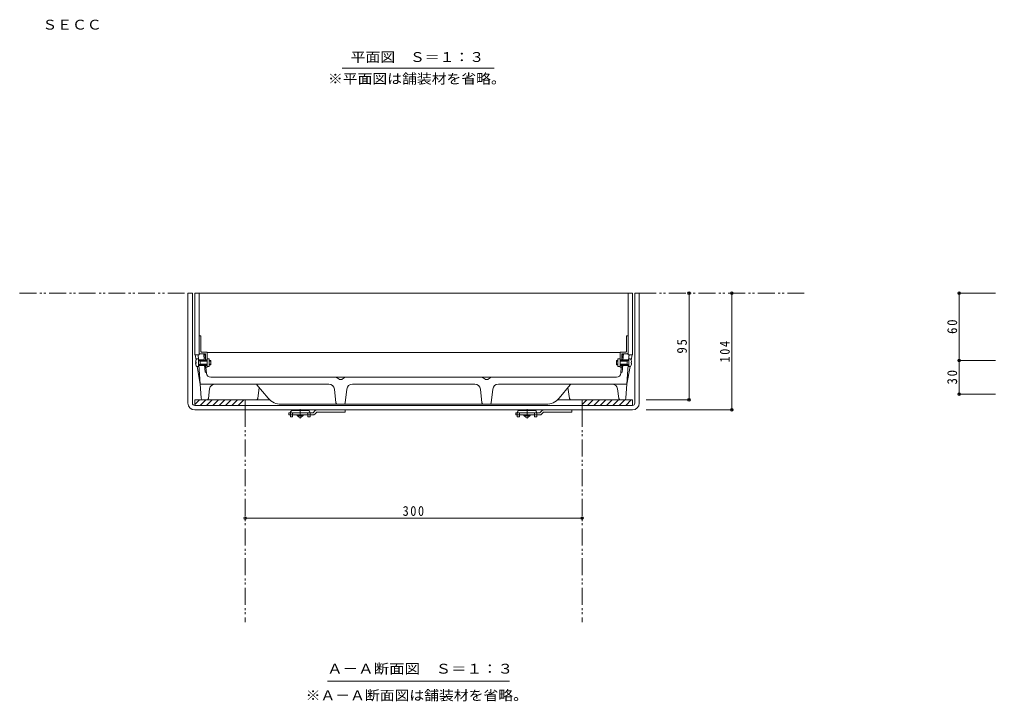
# Model space of a CAD drawing. Units: millimetres at full size, sheet at 1:3. Extents: x -903 to 1153, y -824 to 816.
# Drawn here: x -903 to -34, y -729 to -122 of the extents above; entities that cross this region are included whole.
import ezdxf
from ezdxf.enums import TextEntityAlignment as Align

# ---------------------------------------------------------------- set-up
doc = ezdxf.new("R2010")
doc.units = ezdxf.units.MM
doc.header["$LTSCALE"] = 3
doc.header["$PDMODE"] = 32
doc.header["$PDSIZE"] = 2.4
for name, pattern in [('CHAIN1', [8, 5, -1, 1, -1]), ('DASHED2', [3, 2, -1]), ('DOUBLE_CHAIN1', [8.8, 5, -1, 0.6, -0.6, 0.6, -1])]:
    doc.linetypes.add(name, pattern=pattern)
for name, color, linetype, lineweight in [('0-1_躯体', 2, 'Continuous', 9), ('0-2_仕上', 3, 'Continuous', 9), ('0-4_その他', 2, 'Continuous', 9), ('0-5_寸法', 7, 'Continuous', 9), ('0-6_ハッチ', 6, 'Continuous', 5), ('0-9', 3, 'Continuous', 9)]:
    doc.layers.add(name, color=color, linetype=linetype, lineweight=lineweight)
doc.styles.add('ＭＳ ゴシック', font='')
doc.styles.get('ＭＳ ゴシック').set_extended_font_data('MS Gothic')

msp = doc.modelspace()

# ---------------------------------------------------------------- linework, layer by layer
at = {"layer": '0-1_躯体'}
for p, q in [((-753.452, -463.465), (-753.452, -365.465)), ((-749.452, -365.465), (-753.452, -365.465)), ((-749.452, -463.465), (-749.452, -365.465)), ((-355.453, -463.465), (-355.453, -365.465)), ((-355.453, -365.465), (-351.453, -365.465)), ((-351.453, -463.465), (-351.453, -365.465)), ((-702.452, -460.465), (-747.452, -460.465)), ((-747.452, -464.745), (-743.172, -460.465)), ((-742.515, -465.465), (-737.515, -460.465)), ((-736.858, -465.465), (-731.858, -460.465)), ((-731.202, -465.465), (-726.202, -460.465)), ((-725.545, -465.465), (-720.545, -460.465)), ((-719.888, -465.465), (-714.888, -460.465)), ((-714.231, -465.465), (-709.231, -460.465)), ((-708.574, -465.465), (-703.574, -460.465)), ((-702.452, -469.465), (-702.452, -460.465)), ((-702.452, -460.465), (-680.625, -460.465)), ((-402.453, -460.465), (-424.28, -460.465)), ((-402.453, -469.465), (-402.453, -460.465)), ((-402.453, -460.465), (-357.453, -460.465)), ((-402.453, -464.745), (-398.172, -460.465)), ((-397.515, -465.465), (-392.516, -460.465)), ((-391.859, -465.465), (-386.859, -460.465)), ((-386.202, -465.465), (-381.202, -460.465)), ((-380.545, -465.465), (-375.545, -460.465)), ((-374.888, -465.465), (-369.888, -460.465)), ((-369.231, -465.465), (-364.231, -460.465)), ((-363.574, -465.465), (-358.574, -460.465)), ((-702.917, -465.465), (-702.452, -465)), ((-702.452, -465.465), (-402.453, -465.465)), ((-357.917, -465.465), (-357.453, -465)), ((-747.452, -469.465), (-702.452, -469.465)), ((-702.452, -469.465), (-402.453, -469.465)), ((-357.453, -469.465), (-402.453, -469.465))]:
    msp.add_line(p, q, dxfattribs=at)
at = {"layer": '0-1_躯体', "color": 4, "linetype": 'DASHED2'}
for p, q in [((-662.203, -473.965), (-662.203, -471.964)), ((-660.203, -473.965), (-660.203, -472.964)), ((-646.703, -473.965), (-646.703, -472.964)), ((-644.703, -473.965), (-644.703, -471.964)), ((-460.202, -473.965), (-460.202, -471.964)), ((-458.202, -473.965), (-458.202, -472.964)), ((-444.702, -473.965), (-444.702, -472.964)), ((-442.702, -473.965), (-442.702, -471.964))]:
    msp.add_line(p, q, dxfattribs=at)
at = {"layer": '0-1_躯体', "color": 4}
for p, q in [((-662.203, -473.965), (-662.203, -475.764)), ((-660.203, -475.764), (-662.203, -475.764)), ((-646.703, -469.964), (-660.203, -469.964)), ((-660.203, -473.965), (-660.203, -475.764)), ((-646.703, -473.965), (-646.703, -475.764)), ((-644.703, -475.764), (-646.703, -475.764)), ((-644.703, -473.965), (-644.703, -475.764)), ((-460.202, -473.965), (-460.202, -475.764)), ((-458.202, -475.764), (-460.202, -475.764)), ((-444.702, -469.964), (-458.202, -469.964)), ((-458.202, -473.965), (-458.202, -475.764)), ((-444.702, -473.965), (-444.702, -475.764)), ((-442.702, -475.764), (-444.702, -475.764)), ((-442.702, -473.965), (-442.702, -475.764))]:
    msp.add_line(p, q, dxfattribs=at)
at = {"layer": '0-1_躯体'}
for points in [[(-747.452, -460.465), (-747.452, -465.465), (-702.452, -465.465)], [(-357.453, -460.465), (-357.453, -465.465), (-402.453, -465.465)]]:
    msp.add_lwpolyline(points, dxfattribs=at)
for centre, radius, start, end in [((-747.452, -463.465), 6, 180, 270), ((-747.452, -463.465), 2, 180, 270), ((-357.453, -463.465), 2, 270, 0), ((-357.453, -463.465), 6, 270, 0)]:
    msp.add_arc(centre, radius, start, end, dxfattribs=at)
at = {"layer": '0-1_躯体', "color": 4}
for centre, start, end in [((-660.203, -471.964), 90, 180), ((-646.703, -471.964), 0, 90), ((-458.202, -471.964), 90, 180), ((-444.702, -471.964), 0, 90)]:
    msp.add_arc(centre, 2, start, end, dxfattribs=at)
at = {"layer": '0-1_躯体', "color": 4, "linetype": 'DASHED2'}
for centre, start, end in [((-659.203, -472.964), 90, 180), ((-647.703, -472.964), 0, 90), ((-457.202, -472.964), 90, 180), ((-445.702, -472.964), 0, 90)]:
    msp.add_arc(centre, 1, start, end, dxfattribs=at)
at = {"layer": '0-2_仕上'}
for p, q in [((-747.453, -365.465), (-357.453, -365.465)), ((-747.453, -420.465), (-747.453, -365.465)), ((-743.452, -420.465), (-743.452, -365.465)), ((-361.453, -420.465), (-361.453, -365.465)), ((-357.453, -420.465), (-357.453, -365.465)), ((-743.452, -420.465), (-747.453, -420.465)), ((-747.095, -420.465), (-746.251, -425.195)), ((-743.988, -424.965), (-744.31, -420.465)), ((-738.94, -425.465), (-739.368, -419.465)), ((-737.952, -424.899), (-738.362, -419.458)), ((-736.453, -418.465), (-368.452, -418.465)), ((-366.953, -424.899), (-366.543, -419.458)), ((-365.965, -425.465), (-365.537, -419.465)), ((-361.453, -420.465), (-357.453, -420.465)), ((-360.917, -424.965), (-360.595, -420.465)), ((-357.81, -420.465), (-358.654, -425.195)), ((-745.22, -430.965), (-742.452, -446.465)), ((-741.552, -459.072), (-743.667, -429.466)), ((-738.205, -435.75), (-738.654, -429.465)), ((-737.064, -436.694), (-737.458, -431.465)), ((-367.841, -436.694), (-367.447, -431.465)), ((-366.7, -435.75), (-366.251, -429.465)), ((-363.353, -459.072), (-361.238, -429.466)), ((-359.685, -430.965), (-362.453, -446.465)), ((-737.223, -436.465), (-737.081, -436.465)), ((-733.075, -440.393), (-552.453, -440.465)), ((-618.863, -442.136), (-620.542, -440.793)), ((-617.926, -442.465), (-616.979, -442.465)), ((-614.363, -440.793), (-616.042, -442.136)), ((-371.83, -440.393), (-552.453, -440.465)), ((-490.542, -440.793), (-488.863, -442.136)), ((-486.979, -442.465), (-487.926, -442.465)), ((-486.042, -442.136), (-484.363, -440.793)), ((-367.682, -436.465), (-367.824, -436.465)), ((-627.928, -446.465), (-742.452, -446.465)), ((-735.257, -459.193), (-734.105, -450.704)), ((-681.95, -459.067), (-692.003, -447.004)), ((-689.892, -449.538), (-691.269, -459.177)), ((-622.958, -450.913), (-621.601, -463.13)), ((-613.304, -463.13), (-611.947, -450.913)), ((-606.977, -446.465), (-497.928, -446.465)), ((-491.601, -463.13), (-492.958, -450.913)), ((-481.947, -450.913), (-483.304, -463.13)), ((-476.977, -446.465), (-362.453, -446.465)), ((-422.955, -459.067), (-412.902, -447.004)), ((-415.013, -449.538), (-413.636, -459.177)), ((-369.648, -459.193), (-370.8, -450.704)), ((-740.056, -460.465), (-692.754, -460.465)), ((-364.849, -460.465), (-412.152, -460.465)), ((-670.427, -464.465), (-434.478, -464.465))]:
    msp.add_line(p, q, dxfattribs=at)
for centre, radius, start, end in [((-737.223, -435.465), 1, 184.08562, 270), ((-733.075, -436.393), 4, 184.30846, 270), ((-621.479, -441.965), 1.5, 51.34048, 90), ((-617.926, -440.965), 1.5, 231.34047, 270), ((-616.979, -440.965), 1.5, 270, 308.65988), ((-613.426, -441.965), 1.5, 90, 128.65988), ((-491.479, -441.965), 1.5, 51.34012, 90), ((-487.926, -440.965), 1.5, 231.34012, 270), ((-486.979, -440.965), 1.5, 270, 308.65952), ((-483.426, -441.965), 1.5, 90, 128.65952), ((-371.83, -436.393), 4, 270, 355.69154), ((-367.682, -435.465), 1, 270, 355.91438), ((-729.163, -451.465), 5, 90, 171.25403), ((-693.155, -447.965), 1.5, 39.80582, 90), ((-627.928, -451.465), 5, 6.34024, 90), ((-606.977, -451.465), 5, 90, 173.65974), ((-497.928, -451.465), 5, 6.34024, 90), ((-476.977, -451.465), 5, 90, 173.65976), ((-411.75, -447.965), 1.5, 90, 140.19418), ((-375.742, -451.465), 5, 8.74597, 90), ((-740.056, -458.965), 1.5, 184.08521, 270), ((-736.739, -458.965), 1.5, 270, 351.25423), ((-692.754, -458.965), 1.5, 270, 351.86977), ((-670.427, -449.465), 15, 219.80554, 270), ((-434.478, -449.465), 15, 270, 320.19446), ((-412.152, -458.965), 1.5, 188.13023, 270), ((-368.166, -458.965), 1.5, 188.74577, 270), ((-364.849, -458.965), 1.5, 270, 355.91479), ((-620.11, -462.965), 1.5, 186.34013, 270), ((-614.795, -462.965), 1.5, 270, 353.65976), ((-490.11, -462.965), 1.5, 186.34024, 270), ((-484.795, -462.965), 1.5, 270, 353.65987)]:
    msp.add_arc(centre, radius, start, end, dxfattribs=at)
at = {"layer": '0-4_その他', "color": 7}
for p, q in [((-307.174, -365.465), (-307.174, -460.465)), ((-268.94, -365.465), (-268.94, -469.465)), ((-67.371, -365.465), (-34.205, -365.465)), ((-66.471, -365.465), (-66.471, -425.465)), ((-67.371, -425.465), (-34.205, -425.465)), ((-66.471, -425.465), (-66.471, -455.465)), ((-306.274, -460.465), (-345.453, -460.465)), ((-67.371, -455.465), (-34.205, -455.465)), ((-268.04, -469.465), (-345.453, -469.465)), ((-402.453, -565.713), (-702.452, -565.713))]:
    msp.add_line(p, q, dxfattribs=at)
at = {"layer": '0-4_その他', "color": 4}
for p, q in [((-741.953, -403.465), (-743.452, -403.465)), ((-741.953, -417.465), (-741.953, -403.465)), ((-362.952, -403.465), (-361.453, -403.465)), ((-362.952, -417.465), (-362.952, -403.465)), ((-738.453, -419.465), (-742.953, -419.465)), ((-741.452, -417.965), (-736.952, -417.965)), ((-737.952, -419.965), (-737.952, -425.465)), ((-737.952, -424.965), (-736.453, -424.965)), ((-736.453, -418.465), (-736.453, -425.465)), ((-368.452, -418.465), (-368.452, -425.465)), ((-366.953, -424.965), (-368.452, -424.965)), ((-363.452, -417.965), (-367.953, -417.965)), ((-366.953, -419.965), (-366.953, -425.465)), ((-366.453, -419.465), (-361.952, -419.465)), ((-737.952, -429.465), (-737.952, -431.465)), ((-737.952, -429.965), (-736.453, -429.965)), ((-736.453, -431.465), (-737.952, -431.465)), ((-736.453, -429.465), (-736.453, -431.465)), ((-368.452, -429.465), (-368.452, -431.465)), ((-366.953, -429.965), (-368.452, -429.965)), ((-368.452, -431.465), (-366.953, -431.465)), ((-366.953, -429.465), (-366.953, -431.465))]:
    msp.add_line(p, q, dxfattribs=at)
at = {"layer": '0-4_その他'}
for p, q in [((-745.637, -423.965), (-744.06, -423.965)), ((-744.06, -423.965), (-744.06, -430.965)), ((-742.66, -426.065), (-743.962, -425.286)), ((-742.66, -425.465), (-743.17, -425.76)), ((-742.66, -425.465), (-742.66, -429.465)), ((-742.66, -425.465), (-736.453, -425.465)), ((-736.453, -423.965), (-734.453, -423.965)), ((-736.453, -425.465), (-736.453, -429.465)), ((-734.453, -423.965), (-734.453, -430.965)), ((-734.453, -425.465), (-733.118, -425.465)), ((-733.118, -425.465), (-733.118, -429.465)), ((-371.787, -425.465), (-371.787, -429.465)), ((-370.452, -425.465), (-371.787, -425.465)), ((-368.452, -423.965), (-370.452, -423.965)), ((-370.452, -423.965), (-370.452, -430.965)), ((-368.452, -425.465), (-368.452, -429.465)), ((-362.245, -425.465), (-368.452, -425.465)), ((-362.245, -426.065), (-360.943, -425.286)), ((-362.245, -425.465), (-362.245, -429.465)), ((-362.245, -425.465), (-361.735, -425.76)), ((-360.845, -423.965), (-360.845, -430.965)), ((-359.268, -423.965), (-360.845, -423.965)), ((-746.64, -426.965), (-746.239, -426.965)), ((-746.64, -427.965), (-746.239, -427.965)), ((-746.239, -427.965), (-746.239, -426.965)), ((-744.06, -430.965), (-745.637, -430.965)), ((-742.66, -428.865), (-743.962, -429.643)), ((-742.66, -429.465), (-743.17, -429.17)), ((-742.66, -426.065), (-736.453, -426.065)), ((-742.66, -428.865), (-736.453, -428.865)), ((-742.66, -429.465), (-736.453, -429.465)), ((-736.453, -430.965), (-734.453, -430.965)), ((-734.453, -426.065), (-733.118, -426.065)), ((-734.453, -428.865), (-733.118, -428.865)), ((-734.453, -429.465), (-733.118, -429.465)), ((-370.452, -426.065), (-371.787, -426.065)), ((-370.452, -428.865), (-371.787, -428.865)), ((-370.452, -429.465), (-371.787, -429.465)), ((-368.452, -430.965), (-370.452, -430.965)), ((-362.245, -426.065), (-368.452, -426.065)), ((-362.245, -428.865), (-368.452, -428.865)), ((-362.245, -429.465), (-368.452, -429.465)), ((-362.245, -428.865), (-360.943, -429.643)), ((-362.245, -429.465), (-361.735, -429.17)), ((-360.845, -430.965), (-359.268, -430.965)), ((-358.666, -427.965), (-358.666, -426.965)), ((-358.265, -426.965), (-358.666, -426.965)), ((-358.265, -427.965), (-358.666, -427.965))]:
    msp.add_line(p, q, dxfattribs=at)
at = {"layer": '0-4_その他', "color": 3}
for p, q in [((-743.988, -424.965), (-738.978, -424.965)), ((-360.917, -424.965), (-365.927, -424.965)), ((-743.631, -429.965), (-738.621, -429.965)), ((-361.274, -429.965), (-366.284, -429.965))]:
    msp.add_line(p, q, dxfattribs=at)
at = {"layer": '0-4_その他'}
for centre, radius, start, end in [((-740.16, -427.465), 6.5, 147.42065, 175.58826), ((-743.86, -425.115), 0.2, 180, 239.14018), ((-361.045, -425.115), 0.2, 300.85982, 0), ((-364.745, -427.465), 6.5, 4.41174, 32.57935), ((-740.16, -427.465), 6.5, 184.41153, 212.57935), ((-743.86, -429.815), 0.2, 120.8598, 180), ((-361.045, -429.815), 0.2, 0, 59.14018), ((-364.745, -427.465), 6.5, 327.42065, 355.58847)]:
    msp.add_arc(centre, radius, start, end, dxfattribs=at)
at = {"layer": '0-4_その他', "color": 4}
for centre, start, end in [((-742.953, -418.965), 180, 270), ((-741.452, -417.465), 180, 270), ((-738.453, -419.965), 0, 90), ((-736.952, -418.465), 0, 90), ((-367.953, -418.465), 90, 180), ((-366.453, -419.965), 90, 180), ((-363.452, -417.465), 270, 0), ((-361.952, -418.965), 270, 0)]:
    msp.add_arc(centre, 0.5, start, end, dxfattribs=at)
at = {"layer": '0-4_その他', "color": 7}
for p in [(-307.174, -365.465), (-268.94, -365.465), (-66.471, -365.465), (-66.471, -425.465), (-307.174, -460.465), (-66.471, -455.465), (-268.94, -469.465), (-702.452, -565.713), (-402.453, -565.713)]:
    msp.add_point(p, dxfattribs=at)
at = {"layer": '0-5_寸法'}
for p, q in [((-616.175, -165.32), (-480.786, -165.32)), ((-629.246, -710.828), (-466.993, -710.828))]:
    msp.add_line(p, q, dxfattribs=at)
at = {"layer": '0-6_ハッチ', "linetype": 'DOUBLE_CHAIN1'}
for p, q in [((-903.452, -365.465), (-753.452, -365.465)), ((-351.453, -365.465), (-201.453, -365.465)), ((-702.452, -469.465), (-702.452, -658.465)), ((-402.453, -469.465), (-402.453, -658.465))]:
    msp.add_line(p, q, dxfattribs=at)
at = {"layer": '0-9', "color": 4, "linetype": 'CHAIN1'}
for p, q in [((-653.453, -468.868), (-653.453, -477.153)), ((-451.452, -468.868), (-451.452, -477.153))]:
    msp.add_line(p, q, dxfattribs=at)
at = {"layer": '0-9'}
for p, q in [((-663.453, -471.965), (-663.453, -473.965)), ((-663.453, -471.965), (-641.953, -471.965)), ((-642.367, -473.965), (-663.453, -473.965)), ((-640.331, -470.343), (-641.953, -471.965)), ((-640.246, -473.086), (-638.624, -471.465)), ((-638.624, -471.465), (-613.453, -471.465)), ((-638.21, -469.465), (-613.453, -469.465)), ((-613.453, -469.465), (-613.453, -471.465)), ((-461.452, -471.965), (-461.452, -473.965)), ((-461.452, -471.965), (-439.952, -471.965)), ((-440.367, -473.965), (-461.452, -473.965)), ((-438.331, -470.343), (-439.952, -471.965)), ((-438.245, -473.086), (-436.624, -471.465)), ((-436.624, -471.465), (-411.452, -471.465)), ((-436.21, -469.465), (-411.452, -469.465)), ((-411.452, -469.465), (-411.452, -471.465))]:
    msp.add_line(p, q, dxfattribs=at)
at = {"layer": '0-9', "color": 2}
for p, q in [((-656.203, -474.464), (-656.203, -473.965)), ((-654.452, -475.964), (-656.203, -474.464)), ((-650.703, -474.464), (-656.203, -474.464)), ((-652.453, -475.964), (-654.452, -475.964)), ((-650.703, -474.464), (-652.453, -475.964)), ((-650.703, -474.464), (-650.703, -473.965)), ((-454.202, -474.464), (-454.202, -473.965)), ((-452.452, -475.964), (-454.202, -474.464)), ((-448.702, -474.464), (-454.202, -474.464)), ((-450.452, -475.964), (-452.452, -475.964)), ((-448.702, -474.464), (-450.452, -475.964)), ((-448.702, -474.464), (-448.702, -473.965))]:
    msp.add_line(p, q, dxfattribs=at)
at = {"layer": '0-9'}
for centre, start, end in [((-642.367, -470.965), 270, 314.99996), ((-638.21, -472.465), 90, 134.99996), ((-440.367, -470.965), 270, 314.99996), ((-436.21, -472.465), 90, 134.99996)]:
    msp.add_arc(centre, 3, start, end, dxfattribs=at)

# ---------------------------------------------------------------- texts
at = {"layer": '0-4_その他', "char_height": 8.798, "attachment_point": 7, "rotation": 90, "style": 'ＭＳ ゴシック'}
for s, insert in [('\\T1.27;\\W0.95;60', (-68.271, -401.84)), ('\\T1.27;\\W0.95;95', (-308.974, -419.34)), ('\\T1.27;\\W0.9;104', (-270.74, -427.215)), ('\\T1.27;\\W0.95;30', (-68.271, -446.84))]:
    msp.add_mtext(s, dxfattribs=dict(at, insert=insert))
at = {"layer": '0-4_その他', "insert": (-562.203, -563.913), "char_height": 8.798, "attachment_point": 7, "style": 'ＭＳ ゴシック'}
msp.add_mtext('\\T1.27;\\W0.9;300', dxfattribs=at)
at = {"layer": '0-5_寸法', "color": 2, "style": 'ＭＳ ゴシック'}
for s, width, p in [('ＳＥＣＣ', 1.1, (-883.03, -133.591)), ('平面図\u3000Ｓ＝１：３', 1.1, (-608.504, -162.41)), ('※平面図は舗装材を省略。', 1.1, (-628.754, -181.717)), ('Ａ－Ａ断面図\u3000Ｓ＝１：３', 1.15, (-629.453, -706.871)), ('※Ａ－Ａ断面図は舗装材を省略。', 1.1, (-648.619, -730.55))]:
    msp.add_text(s, height=8.798, dxfattribs=dict(at, width=width)).set_placement(p, align=Align.BOTTOM_LEFT)

doc.saveas('drawing.dxf')
